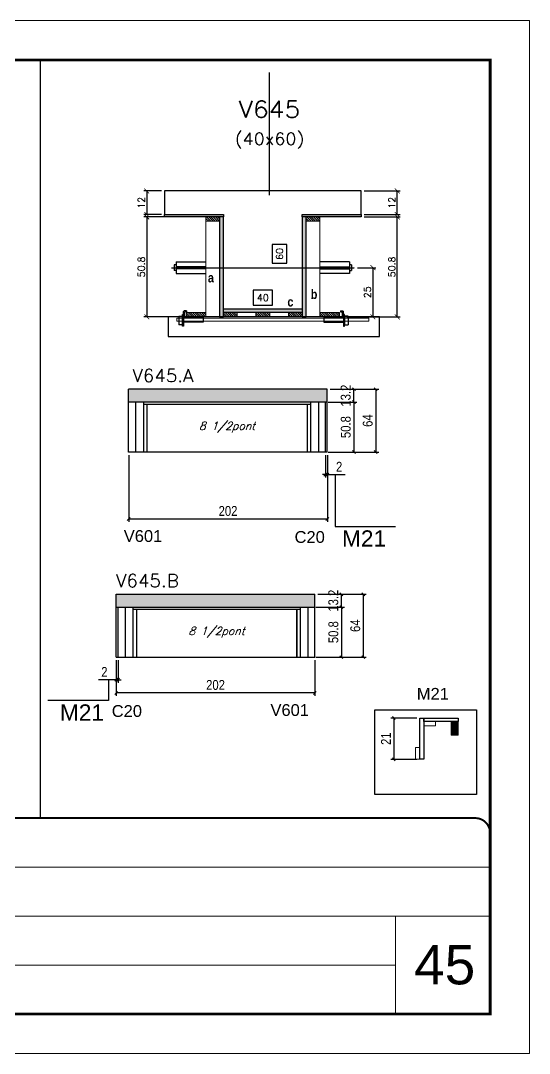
# Model space of a CAD drawing. Extents: x -20960 to -5926, y -2106 to 21915.
# Drawn here: x -11239 to -10722, y 8231 to 9281 of the extents above; entities that cross this region are included whole.
import ezdxf
from ezdxf.enums import TextEntityAlignment as Align

# ---------------------------------------------------------------- set-up
doc = ezdxf.new("R2010")
doc.units = 0
for name, pattern in [('CONTINUO', [0]), ('DASHED', [0.75, 0.5, -0.25]), ('HIDDEN', [0.375, 0.25, -0.125])]:
    doc.linetypes.add(name, pattern=pattern)
for name, color, linetype in [('5', 5, 'Continuous'), ('barrote', 251, 'Continuous'), ('COTA', 241, 'Continuous'), ('Cota Seção (2x)', 4, 'Continuous'), ('detalhes', 4, 'Continuous'), ('NOMENCLATURA', 7, 'Continuous'), ('Painéis', 200, 'Continuous'), ('presilha', 1, 'Continuous'), ('SARR_2.2x7', 40, 'Continuous'), ('SARR_3.5x7', 81, 'Continuous'), ('TENSOR', 3, 'Continuous'), ('texto', 7, 'Continuous'), ('Texto de Titulo', 7, 'Continuous'), ('Texto Qtd Sarr', 242, 'Continuous')]:
    doc.layers.add(name, color=color, linetype=linetype)
for name, color, linetype, lineweight in [('CARIMBO', 255, 'Continuous', 9), ('CONCRETO', 251, 'Continuous', 25), ('Folhas', 255, 'Continuous', 9), ('Hachura', 251, 'Continuous', 9), ('Madeira', 126, 'Continuous', 18), ('Sarr 2.2x7', 40, 'Continuous', 9), ('SARRAFO DE PRESSAO', 251, 'DASHED', 9), ('SCO-___-LAJ', 2, 'Continuous', 0), ('Texto Seção', 7, 'Continuous', 15)]:
    doc.layers.add(name, color=color, linetype=linetype, lineweight=lineweight)
doc.styles.add('ARIAL', font='arial.ttf')
doc.styles.add('COTA TECNICA', font='techl___.ttf', dxfattribs={"height": 10})
doc.styles.add('REGUA-120', font='ROMANS.shx', dxfattribs={"height": 15})
doc.styles.add('Romans', font='romans.shx')
doc.styles.get("Standard").update_dxf_attribs({"font": 'arial.ttf'})
doc.styles.add('TECNICA', font='techb___.ttf', dxfattribs={"height": 10})
doc.dimstyles.new('Cota Seção (2x)', dxfattribs={"dimtxt": 7, "dimasz": 5, "dimexe": 3, "dimexo": 3, "dimgap": 2, "dimtad": 3, "dimdec": 1, "dimlfac": 0.5, "dimzin": 12, "dimdsep": 46, "dimtxsty": 'Romans', "dimblk": 'ARCHTICK', "dimcen": 0, "dimclrd": 4, "dimclre": 4, "dimclrt": 1, "dimadec": 1, "dimazin": 3, "dimtfac": 1, "dimtdec": 1, "dimtmove": 0, "dimatfit": 3, "dimldrblk": 'OBLIQUE', "dimfxl": 1, "dimtolj": 1, "dimtzin": 12, "dimarcsym": 0})
doc.dimstyles.new('Cota Seção interna', dxfattribs={"dimtxt": 7, "dimasz": 6, "dimexe": 0.18, "dimexo": 2, "dimgap": -4, "dimtad": 3, "dimdec": 1, "dimlfac": 0.5, "dimzin": 12, "dimdsep": 46, "dimtxsty": 'Romans', "dimblk": 'ARCHTICK', "dimcen": 0.09, "dimse1": 1, "dimse2": 1, "dimsd1": 1, "dimsd2": 1, "dimclrd": 180, "dimclre": 5, "dimclrt": 1, "dimadec": 0, "dimazin": 3, "dimtfac": 1, "dimtdec": 1, "dimtofl": 0, "dimtmove": 0, "dimatfit": 3, "dimldrblk": 'ARCHTICK', "dimfxl": 1, "dimtolj": 1, "dimtzin": 0, "dimarcsym": 0})
doc.dimstyles.new('PAINEL', dxfattribs={"dimtxt": 10, "dimasz": 3, "dimexe": 3, "dimexo": 3, "dimgap": 3, "dimtad": 1, "dimdec": 1, "dimzin": 12, "dimdsep": 46, "dimtxsty": 'COTA TECNICA', "dimblk1": 'OBLIQUE', "dimblk2": 'OBLIQUE', "dimsah": 1, "dimcen": 0.9, "dimclrd": 4, "dimclre": 4, "dimclrt": 240, "dimadec": 1, "dimazin": 3, "dimtfac": 1, "dimtdec": 1, "dimtmove": 0, "dimatfit": 3, "dimfxl": 1, "dimtolj": 1, "dimtzin": 12, "dimarcsym": 0})

# ---------------------------------------------------------------- blocks, each defined once
blk = doc.blocks.new('9999999999')
at = {"color": 30, "linetype": 'CONTINUO'}
for p, q in [((98564.6, 34379.6), (99584, 34379.6)), ((98564.6, 34329.8), (99488, 34329.8)), ((99584, 34329.8), (99488, 34329.8)), ((99488, 34329.8), (99488, 34230.2)), ((98564.6, 34280), (99488, 34280))]:
    blk.add_line(p, q, dxfattribs=at)
at = {"color": 30, "linetype": 'CONTINUO', "const_width": 2}
blk.add_lwpolyline([(99584, 34230.2), (99584, 34414.4, 0.414214), (99569, 34429.4), (98229, 34429.4, 0.414214), (98214, 34414.4), (98214, 34245.2, 0.414214), (98229, 34230.2), (99584, 34230.2)], format="xyb", dxfattribs=at)
at = {"layer": 'Folhas'}
blk.add_lwpolyline([(98139, 34190.2), (99624, 34190.2), (99624, 35240.2), (98139, 35240.2)], close=True, dxfattribs=at)
at = {"layer": 'Folhas', "color": 30, "const_width": 3}
blk.add_lwpolyline([(98214, 34230.2), (99584, 34230.2), (99584, 35200.2), (98214, 35200.2)], close=True, dxfattribs=at)
blk = doc.blocks.new('_ArchTick')
at = {"color": 0, "linetype": 'ByBlock', "const_width": 0.15}
blk.add_lwpolyline([(-0.5, -0.5), (0.5, 0.5)], dxfattribs=at)
blk = doc.blocks.new('*D2095')
at = {"layer": 'COTA', "color": 4, "lineweight": -2, "transparency": 16777216}
for p, q in [((-10890, 9081.5), (-10853.3, 9081.5)), ((-10856.3, 8979.9), (-10856.3, 9081.5)), ((-10907.6, 8979.9), (-10853.3, 8979.9))]:
    blk.add_line(p, q, dxfattribs=at)
at = {"layer": 'Defpoints', "color": 0, "transparency": 16777216}
for p in [(-10893, 9081.5), (-10856.3, 9081.5), (-10910.6, 8979.9)]:
    blk.add_point(p, dxfattribs=at)
at = {"layer": 'COTA', "color": 4, "lineweight": -2, "transparency": 16777216, "xscale": 5, "yscale": 5, "zscale": 5}
for p, rotation in [((-10856.3, 9081.5), 90), ((-10856.3, 8979.9), 270)]:
    blk.add_blockref('_ArchTick', p, dxfattribs=dict(at, rotation=rotation))
at = {"layer": 'COTA', "color": 1, "transparency": 16777216, "insert": (-10861.8, 9030.7), "char_height": 7, "attachment_point": 5, "rotation": 90, "style": 'Romans'}
blk.add_mtext('\\A1;50.8', dxfattribs=at)
blk = doc.blocks.new('_Oblique')
at = {"color": 0, "linetype": 'ByBlock', "lineweight": -2}
blk.add_line((-0.5, -0.5), (0.5, 0.5), dxfattribs=at)
blk = doc.blocks.new('*D2096')
at = {"layer": 'COTA', "color": 4, "lineweight": -2, "transparency": 16777216}
for p, q in [((-10890, 9107.9), (-10853.3, 9107.9)), ((-10856.3, 9083.9), (-10856.3, 9107.9)), ((-10890, 9083.9), (-10853.3, 9083.9))]:
    blk.add_line(p, q, dxfattribs=at)
at = {"layer": 'Defpoints', "color": 0, "transparency": 16777216}
for p in [(-10893, 9107.9), (-10856.3, 9107.9), (-10893, 9083.9)]:
    blk.add_point(p, dxfattribs=at)
at = {"layer": 'COTA', "color": 4, "lineweight": -2, "transparency": 16777216, "xscale": 5, "yscale": 5, "zscale": 5}
for p, rotation in [((-10856.3, 9107.9), 90), ((-10856.3, 9083.9), 270)]:
    blk.add_blockref('_ArchTick', p, dxfattribs=dict(at, rotation=rotation))
at = {"layer": 'COTA', "color": 1, "transparency": 16777216, "insert": (-10861.8, 9095.9), "char_height": 7, "attachment_point": 5, "rotation": 90, "style": 'Romans'}
blk.add_mtext('\\A1;12', dxfattribs=at)
blk = doc.blocks.new('*D2097')
at = {"layer": 'Cota Seção (2x)', "color": 180, "lineweight": -2, "transparency": 16777216}
for p, q in [((-10968.5, 9053.4), (-10983.5, 9053.4)), ((-10983.5, 9053.4), (-10983.5, 9034.4)), ((-10968.5, 9034.4), (-10968.5, 9053.4)), ((-10983.5, 9034.4), (-10968.5, 9034.4))]:
    blk.add_line(p, q, dxfattribs=at)
at = {"layer": 'Defpoints', "color": 0, "transparency": 16777216}
for p in [(-10964.5, 9107.9), (-10953, 9107.9), (-10953, 8987.9)]:
    blk.add_point(p, dxfattribs=at)
at = {"layer": 'Cota Seção (2x)', "color": 1, "transparency": 16777216, "insert": (-10976, 9043.9), "char_height": 7, "attachment_point": 5, "rotation": 90, "style": 'Romans'}
blk.add_mtext('\\A1;60', dxfattribs=at)
blk = doc.blocks.new('PRESILHA METÁLICA 1')
at = {"layer": 'presilha'}
for p, q in [((7.5, 10.6), (7.5, 19.9)), ((12, 21), (8.6, 21)), ((9, 11.6), (9, 18.9)), ((12, 19.5), (9.6, 19.5)), ((12, 21), (12, 19.5)), ((0, 13), (6, 13)), ((0, 13), (0, 0)), ((6, 0), (0, 0)), ((6, 15.5), (7.5, 15.5)), ((6, -2.5), (6, 15.5)), ((6, 13), (6, 0)), ((7.5, 15.5), (7.5, -2.5)), ((37.5, 4.1), (7.5, 4.1)), ((37.5, 11), (9.6, 11)), ((37.5, 11), (37.5, 4.1)), ((7.5, -2.5), (6, -2.5))]:
    blk.add_line(p, q, dxfattribs=at)
for centre, radius, start, end in [((8.6, 19.9), 1.14, 90, 180), ((9.6, 18.9), 0.57, 90, 180), ((9.6, 11.6), 0.57, 180, 270)]:
    blk.add_arc(centre, radius, start, end, dxfattribs=at)
blk = doc.blocks.new('*D2098')
at = {"layer": 'Cota Seção (2x)', "color": 180, "lineweight": -2, "transparency": 16777216}
for p, q in [((-10983.3, 9006.9), (-11002.7, 9006.9)), ((-11002.7, 9006.9), (-11002.7, 8991.9)), ((-10983.3, 8991.9), (-10983.3, 9006.9)), ((-11002.7, 8991.9), (-10983.3, 8991.9))]:
    blk.add_line(p, q, dxfattribs=at)
at = {"layer": 'Defpoints', "color": 0, "transparency": 16777216}
for p in [(-11033, 8979.9), (-10953, 8987.9), (-10953, 8979.9)]:
    blk.add_point(p, dxfattribs=at)
at = {"layer": 'Cota Seção (2x)', "color": 1, "transparency": 16777216, "insert": (-10993, 8999.4), "char_height": 7, "attachment_point": 5, "style": 'Romans'}
blk.add_mtext('\\A1;40', dxfattribs=at)
blk = doc.blocks.new('*D2099')
at = {"layer": 'COTA', "color": 4, "lineweight": -2, "transparency": 16777216}
for p, q in [((-11054, 9081.5), (-11114, 9081.5)), ((-11111, 9081.5), (-11111, 8979.9)), ((-11054, 8979.9), (-11114, 8979.9))]:
    blk.add_line(p, q, dxfattribs=at)
at = {"layer": 'Defpoints', "color": 0, "transparency": 16777216}
for p in [(-11051, 9081.5), (-11111, 8979.9), (-11051, 8979.9)]:
    blk.add_point(p, dxfattribs=at)
at = {"layer": 'COTA', "color": 4, "lineweight": -2, "transparency": 16777216, "xscale": 5, "yscale": 5, "zscale": 5}
for p, rotation in [((-11111, 9081.5), 90), ((-11111, 8979.9), 270)]:
    blk.add_blockref('_ArchTick', p, dxfattribs=dict(at, rotation=rotation))
at = {"layer": 'COTA', "color": 1, "transparency": 16777216, "insert": (-11116.5, 9030.7), "char_height": 7, "attachment_point": 5, "rotation": 90, "style": 'Romans'}
blk.add_mtext('\\A1;50.8', dxfattribs=at)
blk = doc.blocks.new('*D2100')
at = {"layer": 'COTA', "color": 4, "lineweight": -2, "transparency": 16777216}
for p, q in [((-10896.7, 9029.9), (-10878.1, 9029.9)), ((-10881.1, 9029.9), (-10881.1, 8979.9)), ((-10896.7, 8979.9), (-10878.1, 8979.9))]:
    blk.add_line(p, q, dxfattribs=at)
at = {"layer": 'Defpoints', "color": 0, "transparency": 16777216}
for p in [(-10899.7, 9029.9), (-10899.7, 8979.9), (-10881.1, 8979.9)]:
    blk.add_point(p, dxfattribs=at)
at = {"layer": 'COTA', "color": 4, "lineweight": -2, "transparency": 16777216, "xscale": 5, "yscale": 5, "zscale": 5}
for p, rotation in [((-10881.1, 9029.9), 90), ((-10881.1, 8979.9), 270)]:
    blk.add_blockref('_ArchTick', p, dxfattribs=dict(at, rotation=rotation))
at = {"layer": 'COTA', "color": 1, "transparency": 16777216, "insert": (-10886.6, 9004.9), "char_height": 7, "attachment_point": 5, "rotation": 90, "style": 'Romans'}
blk.add_mtext('\\A1;25', dxfattribs=at)
blk = doc.blocks.new('titulo1')
at = {"layer": 'Defpoints', "color": 252, "linetype": 'HIDDEN', "ltscale": 2}
blk.add_line((0, 0), (0, 125), dxfattribs=at)
at = {"layer": 'Defpoints', "style": 'Romans', "oblique": 15}
blk.add_attdef('FOLHA', text='', height=10, dxfattribs=at).set_placement((0, 15.6), align=Align.MIDDLE_CENTER)
at = {"layer": 'Texto Qtd Sarr', "color": 3, "style": 'Romans', "oblique": 15}
for tag, height, p in [('TITULO', 17, (0, 71.4)), ('SEÇÃO', 12, (0, 41.5))]:
    blk.add_attdef(tag, text='', height=height, dxfattribs=at).set_placement(p, align=Align.MIDDLE_CENTER)
blk = doc.blocks.new('*D2101')
at = {"layer": 'COTA', "color": 4, "lineweight": -2, "transparency": 16777216}
for p, q in [((-11096, 9107.9), (-11114, 9107.9)), ((-11111, 9107.9), (-11111, 9083.9)), ((-11096, 9083.9), (-11114, 9083.9))]:
    blk.add_line(p, q, dxfattribs=at)
at = {"layer": 'Defpoints', "color": 0, "transparency": 16777216}
for p in [(-11093, 9107.9), (-11111, 9083.9), (-11093, 9083.9)]:
    blk.add_point(p, dxfattribs=at)
at = {"layer": 'COTA', "color": 4, "lineweight": -2, "transparency": 16777216, "xscale": 5, "yscale": 5, "zscale": 5}
for p, rotation in [((-11111, 9107.9), 90), ((-11111, 9083.9), 270)]:
    blk.add_blockref('_ArchTick', p, dxfattribs=dict(at, rotation=rotation))
at = {"layer": 'COTA', "color": 1, "transparency": 16777216, "insert": (-11116.5, 9095.9), "char_height": 7, "attachment_point": 5, "rotation": 90, "style": 'Romans'}
blk.add_mtext('\\A1;12', dxfattribs=at)
blk = doc.blocks.new('*D2103')
at = {"layer": 'COTA', "color": 4, "lineweight": -2, "ltscale": 25, "transparency": 16777216}
for p, q in [((-11129.4, 8839.4), (-11129.4, 8771.4)), ((-10927.4, 8839.4), (-10927.4, 8771.4)), ((-11129.4, 8774.4), (-10927.4, 8774.4))]:
    blk.add_line(p, q, dxfattribs=at)
at = {"layer": 'Defpoints', "color": 0, "ltscale": 25, "transparency": 16777216}
for p in [(-11129.4, 8842.4), (-10927.4, 8842.4), (-10927.4, 8774.4)]:
    blk.add_point(p, dxfattribs=at)
at = {"layer": 'COTA', "color": 4, "lineweight": -2, "ltscale": 25, "transparency": 16777216, "xscale": 3, "yscale": 3, "zscale": 3, "rotation": 180}
blk.add_blockref('_Oblique', (-11129.4, 8774.4), dxfattribs=at)
at = {"layer": 'COTA', "color": 4, "lineweight": -2, "ltscale": 25, "transparency": 16777216, "xscale": 3, "yscale": 3, "zscale": 3}
blk.add_blockref('_Oblique', (-10927.4, 8774.4), dxfattribs=at)
at = {"layer": 'COTA', "color": 240, "ltscale": 25, "transparency": 16777216, "insert": (-11028.4, 8782.5), "char_height": 10, "attachment_point": 5, "style": 'COTA TECNICA'}
blk.add_mtext('\\A1;202', dxfattribs=at)
blk = doc.blocks.new('*D2104')
at = {"layer": 'COTA', "color": 4, "lineweight": -2, "ltscale": 25, "transparency": 16777216}
for p, q in [((-10926.4, 8893.2), (-10897.4, 8893.2)), ((-10900.4, 8893.2), (-10900.4, 8842.4)), ((-10926.4, 8842.4), (-10897.4, 8842.4))]:
    blk.add_line(p, q, dxfattribs=at)
at = {"layer": 'Defpoints', "color": 0, "ltscale": 25, "transparency": 16777216}
for p in [(-10929.4, 8893.2), (-10929.4, 8842.4), (-10900.4, 8842.4)]:
    blk.add_point(p, dxfattribs=at)
at = {"layer": 'COTA', "color": 4, "lineweight": -2, "ltscale": 25, "transparency": 16777216, "xscale": 3, "yscale": 3, "zscale": 3}
for p, rotation in [((-10900.4, 8893.2), 90), ((-10900.4, 8842.4), 270)]:
    blk.add_blockref('_Oblique', p, dxfattribs=dict(at, rotation=rotation))
at = {"layer": 'COTA', "color": 240, "ltscale": 25, "transparency": 16777216, "insert": (-10908.6, 8867.8), "char_height": 10, "attachment_point": 5, "rotation": 90, "style": 'COTA TECNICA'}
blk.add_mtext('\\A1;50.8', dxfattribs=at)
blk = doc.blocks.new('*D2105')
at = {"layer": 'COTA', "color": 4, "lineweight": -2, "ltscale": 25, "transparency": 16777216}
for p, q in [((-10924.4, 8906.4), (-10897.4, 8906.4)), ((-10900.4, 8893.2), (-10900.4, 8906.4)), ((-10924.4, 8893.2), (-10897.4, 8893.2))]:
    blk.add_line(p, q, dxfattribs=at)
at = {"layer": 'Defpoints', "color": 0, "ltscale": 25, "transparency": 16777216}
for p in [(-10927.4, 8906.4), (-10900.4, 8906.4), (-10927.4, 8893.2)]:
    blk.add_point(p, dxfattribs=at)
at = {"layer": 'COTA', "color": 4, "lineweight": -2, "ltscale": 25, "transparency": 16777216, "xscale": 3, "yscale": 3, "zscale": 3}
for p, rotation in [((-10900.4, 8906.4), 90), ((-10900.4, 8893.2), 270)]:
    blk.add_blockref('_Oblique', p, dxfattribs=dict(at, rotation=rotation))
at = {"layer": 'COTA', "color": 240, "ltscale": 25, "transparency": 16777216, "insert": (-10908.7, 8899.8), "char_height": 10, "attachment_point": 5, "rotation": 90, "style": 'COTA TECNICA'}
blk.add_mtext('\\A1;13.2', dxfattribs=at)
blk = doc.blocks.new('*D2106')
at = {"layer": 'COTA', "color": 4, "lineweight": -2, "transparency": 16777216}
for p, q in [((-10929.4, 8839.4), (-10929.4, 8816.5)), ((-10927.4, 8839.4), (-10927.4, 8816.5)), ((-10929.4, 8819.5), (-10932.4, 8819.5)), ((-10929.4, 8819.5), (-10927.4, 8819.5)), ((-10927.4, 8819.5), (-10909.3, 8819.5))]:
    blk.add_line(p, q, dxfattribs=at)
at = {"layer": 'Defpoints', "color": 0, "transparency": 16777216}
for p in [(-10929.4, 8842.4), (-10927.4, 8842.4), (-10927.4, 8819.5)]:
    blk.add_point(p, dxfattribs=at)
at = {"layer": 'COTA', "color": 4, "lineweight": -2, "transparency": 16777216, "xscale": 3, "yscale": 3, "zscale": 3}
blk.add_blockref('_Oblique', (-10929.4, 8819.5), dxfattribs=at)
at = {"layer": 'COTA', "color": 4, "lineweight": -2, "transparency": 16777216, "xscale": 3, "yscale": 3, "zscale": 3, "rotation": 180}
blk.add_blockref('_Oblique', (-10927.4, 8819.5), dxfattribs=at)
at = {"layer": 'COTA', "color": 240, "transparency": 16777216, "insert": (-10915.4, 8827.5), "char_height": 10, "attachment_point": 5, "style": 'COTA TECNICA'}
blk.add_mtext('\\A1;2', dxfattribs=at)
blk = doc.blocks.new('*D2102')
at = {"layer": 'COTA', "color": 4, "lineweight": -2, "ltscale": 25, "transparency": 16777216}
for p, q in [((-10924.4, 8906.4), (-10875.2, 8906.4)), ((-10878.2, 8906.4), (-10878.2, 8842.4)), ((-10924.4, 8842.4), (-10875.2, 8842.4))]:
    blk.add_line(p, q, dxfattribs=at)
at = {"layer": 'Defpoints', "color": 0, "ltscale": 25, "transparency": 16777216}
for p in [(-10927.4, 8906.4), (-10927.4, 8842.4), (-10878.2, 8842.4)]:
    blk.add_point(p, dxfattribs=at)
at = {"layer": 'COTA', "color": 4, "lineweight": -2, "ltscale": 25, "transparency": 16777216, "xscale": 3, "yscale": 3, "zscale": 3}
for p, rotation in [((-10878.2, 8906.4), 90), ((-10878.2, 8842.4), 270)]:
    blk.add_blockref('_Oblique', p, dxfattribs=dict(at, rotation=rotation))
at = {"layer": 'COTA', "color": 240, "ltscale": 25, "transparency": 16777216, "insert": (-10886.3, 8874.4), "char_height": 10, "attachment_point": 5, "rotation": 90, "style": 'COTA TECNICA'}
blk.add_mtext('\\A1;64', dxfattribs=at)
blk = doc.blocks.new('*D2112')
at = {"layer": 'Defpoints', "color": 0, "linetype": 'ByBlock', "transparency": 16777216}
for p in [(-10833.3, 8572), (-10859.8, 8530), (-10833.3, 8530)]:
    blk.add_point(p, dxfattribs=at)
at = {"layer": 'Sarr 2.2x7', "color": 4, "linetype": 'ByBlock', "lineweight": -2, "transparency": 16777216}
for p, q in [((-10836.3, 8572), (-10862.8, 8572)), ((-10859.8, 8572), (-10859.8, 8530)), ((-10836.3, 8530), (-10862.8, 8530))]:
    blk.add_line(p, q, dxfattribs=at)
at = {"layer": 'Sarr 2.2x7', "color": 4, "linetype": 'ByBlock', "lineweight": -2, "transparency": 16777216, "xscale": 3, "yscale": 3, "zscale": 3}
for p, rotation in [((-10859.8, 8572), 90), ((-10859.8, 8530), 270)]:
    blk.add_blockref('_Oblique', p, dxfattribs=dict(at, rotation=rotation))
at = {"layer": 'Sarr 2.2x7', "color": 240, "linetype": 'ByBlock', "transparency": 16777216, "insert": (-10867.8, 8551), "char_height": 10, "attachment_point": 5, "rotation": 90, "style": 'COTA TECNICA'}
blk.add_mtext('\\A1;21', dxfattribs=at)
blk = doc.blocks.new('*D2107')
at = {"layer": 'COTA', "color": 4, "lineweight": -2, "ltscale": 25, "transparency": 16777216}
for p, q in [((-11142.1, 8630.9), (-11142.1, 8594.5)), ((-10940.1, 8630.9), (-10940.1, 8594.5)), ((-10940.1, 8597.5), (-11142.1, 8597.5))]:
    blk.add_line(p, q, dxfattribs=at)
at = {"layer": 'Defpoints', "color": 0, "ltscale": 25, "transparency": 16777216}
for p in [(-11142.1, 8633.9), (-10940.1, 8633.9), (-11142.1, 8597.5)]:
    blk.add_point(p, dxfattribs=at)
at = {"layer": 'COTA', "color": 4, "lineweight": -2, "ltscale": 25, "transparency": 16777216, "xscale": 3, "yscale": 3, "zscale": 3, "rotation": 180}
blk.add_blockref('_Oblique', (-11142.1, 8597.5), dxfattribs=at)
at = {"layer": 'COTA', "color": 4, "lineweight": -2, "ltscale": 25, "transparency": 16777216, "xscale": 3, "yscale": 3, "zscale": 3}
blk.add_blockref('_Oblique', (-10940.1, 8597.5), dxfattribs=at)
at = {"layer": 'COTA', "color": 240, "ltscale": 25, "transparency": 16777216, "insert": (-11041.1, 8605.6), "char_height": 10, "attachment_point": 5, "style": 'COTA TECNICA'}
blk.add_mtext('\\A1;202', dxfattribs=at)
blk = doc.blocks.new('*D2108')
at = {"layer": 'COTA', "color": 4, "lineweight": -2, "ltscale": 25, "transparency": 16777216}
for p, q in [((-10939.1, 8684.7), (-10910.1, 8684.7)), ((-10913.1, 8684.7), (-10913.1, 8633.9)), ((-10939.1, 8633.9), (-10910.1, 8633.9))]:
    blk.add_line(p, q, dxfattribs=at)
at = {"layer": 'Defpoints', "color": 0, "ltscale": 25, "transparency": 16777216}
for p in [(-10942.1, 8684.7), (-10942.1, 8633.9), (-10913.1, 8633.9)]:
    blk.add_point(p, dxfattribs=at)
at = {"layer": 'COTA', "color": 4, "lineweight": -2, "ltscale": 25, "transparency": 16777216, "xscale": 3, "yscale": 3, "zscale": 3}
for p, rotation in [((-10913.1, 8684.7), 90), ((-10913.1, 8633.9), 270)]:
    blk.add_blockref('_Oblique', p, dxfattribs=dict(at, rotation=rotation))
at = {"layer": 'COTA', "color": 240, "ltscale": 25, "transparency": 16777216, "insert": (-10921.2, 8659.3), "char_height": 10, "attachment_point": 5, "rotation": 90, "style": 'COTA TECNICA'}
blk.add_mtext('\\A1;50.8', dxfattribs=at)
blk = doc.blocks.new('*D2109')
at = {"layer": 'COTA', "color": 4, "lineweight": -2, "ltscale": 25, "transparency": 16777216}
for p, q in [((-10937.1, 8697.9), (-10910.1, 8697.9)), ((-10913.1, 8684.7), (-10913.1, 8697.9)), ((-10937.1, 8684.7), (-10910.1, 8684.7))]:
    blk.add_line(p, q, dxfattribs=at)
at = {"layer": 'Defpoints', "color": 0, "ltscale": 25, "transparency": 16777216}
for p in [(-10940.1, 8697.9), (-10913.1, 8697.9), (-10940.1, 8684.7)]:
    blk.add_point(p, dxfattribs=at)
at = {"layer": 'COTA', "color": 4, "lineweight": -2, "ltscale": 25, "transparency": 16777216, "xscale": 3, "yscale": 3, "zscale": 3}
for p, rotation in [((-10913.1, 8697.9), 90), ((-10913.1, 8684.7), 270)]:
    blk.add_blockref('_Oblique', p, dxfattribs=dict(at, rotation=rotation))
at = {"layer": 'COTA', "color": 240, "ltscale": 25, "transparency": 16777216, "insert": (-10921.3, 8691.3), "char_height": 10, "attachment_point": 5, "rotation": 90, "style": 'COTA TECNICA'}
blk.add_mtext('\\A1;13.2', dxfattribs=at)
blk = doc.blocks.new('*D2111')
at = {"layer": 'COTA', "color": 4, "lineweight": -2, "transparency": 16777216}
for p, q in [((-11142.1, 8630.9), (-11142.1, 8607.9)), ((-11140.1, 8630.9), (-11140.1, 8607.9)), ((-11142.1, 8610.9), (-11160.2, 8610.9)), ((-11140.1, 8610.9), (-11142.1, 8610.9)), ((-11140.1, 8610.9), (-11137.1, 8610.9))]:
    blk.add_line(p, q, dxfattribs=at)
at = {"layer": 'Defpoints', "color": 0, "transparency": 16777216}
for p in [(-11142.1, 8633.9), (-11140.1, 8633.9), (-11142.1, 8610.9)]:
    blk.add_point(p, dxfattribs=at)
at = {"layer": 'COTA', "color": 4, "lineweight": -2, "transparency": 16777216, "xscale": 3, "yscale": 3, "zscale": 3}
blk.add_blockref('_Oblique', (-11142.1, 8610.9), dxfattribs=at)
at = {"layer": 'COTA', "color": 4, "lineweight": -2, "transparency": 16777216, "xscale": 3, "yscale": 3, "zscale": 3, "rotation": 180}
blk.add_blockref('_Oblique', (-11140.1, 8610.9), dxfattribs=at)
at = {"layer": 'COTA', "color": 240, "transparency": 16777216, "insert": (-11154.1, 8618.9), "char_height": 10, "attachment_point": 5, "style": 'COTA TECNICA'}
blk.add_mtext('\\A1;2', dxfattribs=at)
blk = doc.blocks.new('*D2110')
at = {"layer": 'COTA', "color": 4, "lineweight": -2, "ltscale": 25, "transparency": 16777216}
for p, q in [((-10937.1, 8697.9), (-10887.9, 8697.9)), ((-10890.9, 8697.9), (-10890.9, 8633.9)), ((-10937.1, 8633.9), (-10887.9, 8633.9))]:
    blk.add_line(p, q, dxfattribs=at)
at = {"layer": 'Defpoints', "color": 0, "ltscale": 25, "transparency": 16777216}
for p in [(-10940.1, 8697.9), (-10940.1, 8633.9), (-10890.9, 8633.9)]:
    blk.add_point(p, dxfattribs=at)
at = {"layer": 'COTA', "color": 4, "lineweight": -2, "ltscale": 25, "transparency": 16777216, "xscale": 3, "yscale": 3, "zscale": 3}
for p, rotation in [((-10890.9, 8697.9), 90), ((-10890.9, 8633.9), 270)]:
    blk.add_blockref('_Oblique', p, dxfattribs=dict(at, rotation=rotation))
at = {"layer": 'COTA', "color": 240, "ltscale": 25, "transparency": 16777216, "insert": (-10899, 8665.9), "char_height": 10, "attachment_point": 5, "rotation": 90, "style": 'COTA TECNICA'}
blk.add_mtext('\\A1;64', dxfattribs=at)

msp = doc.modelspace()

# ---------------------------------------------------------------- hatches: boundary and pattern name
at = {"layer": 'COTA', "linetype": 'ByBlock'}
h = msp.add_hatch(dxfattribs=at)
h.set_pattern_fill('AR-CONC', color=256, scale=0.03)
h.set_pattern_definition([(50, (-2573.5535, -5965.6883), (5.4655401, -0.4781726), [0.5715, -6.2865]), (355, (-2573.5535, -5965.6883), (-1.0573026, 5.7317054), [0.4572, -5.0292175]), (100.451445, (-2573.098, -5965.728), (4.4082374, 5.2535326), [0.4857003, -5.3427073]), (46.1842, (-2573.5535, -5964.164), (8.1323712, -1.2612698), [0.85725, -9.42975]), (96.63556, (-2572.876, -5964.2694), (7.122124, 7.4227837), [0.7285507, -8.0140682]), (351.18415, (-2573.5535, -5964.164), (7.122124, 7.4227837), [0.685799, -7.543792]), (21, (-2572.7915, -5964.5453), (4.5484317, -3.067956), [0.5715, -6.2865]), (326, (-2572.7915, -5964.5453), (1.8540609, 5.525639), [0.4572, -5.0292]), (71.451445, (-2572.4125, -5964.801), (6.4024926, 2.457683), [0.4857003, -5.3426981]), (37.5, (-2573.5535, -5965.6883), (0.0926581, 2.53665117), [0, -4.96824, 0, -5.1054, 0, -5.04825]), (7.5, (-2573.5535, -5965.6883), (2.00458988, 3.00541724), [0, -2.91084, 0, -4.85394, 0, -1.92405]), (327.5, (-2575.2528, -5965.6883), (4.06771786, -0.17186232), [0, -1.905, 0, -5.9436, 0, -7.8867]), (317.5, (-2576.0148, -5965.6883), (4.44387544, 0.7627947), [0, -2.4765, 0, -3.94716, 0, -5.6007])])
h.paths.add_polyline_path([(-11129.43, 8906.37), (-11129.43, 8893.17), (-10927.43, 8893.17), (-10927.43, 8906.37)])
h = msp.add_hatch(dxfattribs=at)
h.set_pattern_fill('AR-CONC', color=256, scale=0.03)
h.set_pattern_definition([(50, (-3021.7658, -6174.2112), (5.4655401, -0.4781726), [0.5715, -6.2865]), (355, (-3021.766, -6174.211), (-1.0573026, 5.7317054), [0.4572, -5.0292175]), (100.451445, (-3021.3103, -6174.251), (4.4082374, 5.2535326), [0.4857003, -5.3427073]), (46.1842, (-3021.766, -6172.687), (8.1323712, -1.2612698), [0.85725, -9.42975]), (96.63556, (-3021.088, -6172.792), (7.122124, 7.4227837), [0.7285507, -8.0140682]), (351.18415, (-3021.766, -6172.687), (7.122124, 7.4227837), [0.685799, -7.543792]), (21, (-3021.0038, -6173.0682), (4.5484317, -3.067956), [0.5715, -6.2865]), (326, (-3021.004, -6173.068), (1.8540609, 5.525639), [0.4572, -5.0292]), (71.451445, (-3020.6247, -6173.324), (6.4024926, 2.457683), [0.4857003, -5.3426981]), (37.5, (-3021.7658, -6174.2112), (0.0926581, 2.53665117), [0, -4.96824, 0, -5.1054, 0, -5.04825]), (7.5, (-3021.7658, -6174.2112), (2.00458988, 3.00541724), [0, -2.91084, 0, -4.85394, 0, -1.92405]), (327.5, (-3023.465, -6174.2112), (4.06771786, -0.17186232), [0, -1.905, 0, -5.9436, 0, -7.8867]), (317.5, (-3024.227, -6174.2112), (4.44387544, 0.7627947), [0, -2.4765, 0, -3.94716, 0, -5.6007])])
h.paths.add_polyline_path([(-11142.08, 8697.85), (-11142.08, 8684.65), (-10940.08, 8684.65), (-10940.08, 8697.85)])
at = {"layer": 'Hachura'}
h = msp.add_hatch(color=256, dxfattribs=at)
h.dxf.hatch_style = 1
h.paths.add_polyline_path([(-11092.99, 9081.5), (-11092.99, 9083.9), (-11032.99, 9083.9), (-11032.99, 9081.5)])
h = msp.add_hatch(color=256, dxfattribs=at)
h.dxf.hatch_style = 1
h.paths.add_polyline_path([(-10952.99, 9081.5), (-10952.99, 9083.9), (-10892.99, 9083.9), (-10892.99, 9081.5)])
h = msp.add_hatch(dxfattribs=at)
h.set_pattern_fill('ANSI31', color=256, scale=0.5, angle=270, style=0)
h.set_pattern_definition([(315, (11854.832, 773.8556), (1.12253202, 1.12253202), [])])
h.paths.add_polyline_path([(-11050.99, 9077.1), (-11050.99, 9081.5), (-11036.99, 9081.5), (-11036.99, 9077.1)])
h = msp.add_hatch(color=256, dxfattribs=at)
h.dxf.hatch_style = 1
h.paths.add_polyline_path([(-11032.99, 9081.5), (-11036.99, 9081.5), (-11036.99, 8979.9), (-11032.99, 8979.9)])
h = msp.add_hatch(color=256, dxfattribs=at)
h.dxf.hatch_style = 1
h.paths.add_polyline_path([(-10948.99, 9081.5), (-10952.99, 9081.5), (-10952.99, 8979.9), (-10948.99, 8979.9)])
h = msp.add_hatch(dxfattribs=at)
h.set_pattern_fill('ANSI31', color=256, scale=0.5, angle=270, style=0)
h.set_pattern_definition([(315, (11956.832, 773.8556), (1.12253202, 1.12253202), [])])
h.paths.add_polyline_path([(-10948.99, 9077.1), (-10948.99, 9081.5), (-10934.99, 9081.5), (-10934.99, 9077.1)])
h = msp.add_hatch(dxfattribs=at)
h.set_pattern_fill('ANSI31', color=256, scale=0.5, angle=270, style=0)
h.set_pattern_definition([(315, (11820.832, 750.2556), (1.12253202, 1.12253202), [])])
h.paths.add_polyline_path([(-11050.99, 8979.9), (-11050.99, 8984.3), (-11070.99, 8984.3), (-11070.99, 8979.9)])
h = msp.add_hatch(color=256, dxfattribs=at)
h.dxf.hatch_style = 1
h.paths.add_polyline_path([(-11032.99, 8984.3), (-11032.99, 8987.9), (-10952.99, 8987.9), (-10952.99, 8984.3)])
h = msp.add_hatch(dxfattribs=at)
h.set_pattern_fill('ANSI31', color=256, scale=0.5, angle=270, style=0)
h.set_pattern_definition([(315, (11923.634, 750.2556), (1.12253202, 1.12253202), [])])
h.paths.add_polyline_path([(-11032.99, 8979.9), (-11032.99, 8984.3), (-11018.99, 8984.3), (-11018.99, 8979.9)])
h = msp.add_hatch(dxfattribs=at)
h.set_pattern_fill('ANSI31', color=256, scale=0.5, angle=270, style=0)
h.set_pattern_definition([(315, (11956.633, 750.2556), (1.12253202, 1.12253202), [])])
h.paths.add_polyline_path([(-10999.99, 8979.9), (-10999.99, 8984.3), (-10985.99, 8984.3), (-10985.99, 8979.9)])
h = msp.add_hatch(dxfattribs=at)
h.set_pattern_fill('ANSI31', color=256, scale=0.5, angle=270, style=0)
h.set_pattern_definition([(315, (11965.632, 750.2556), (1.12253202, 1.12253202), [])])
h.paths.add_polyline_path([(-10952.99, 8979.9), (-10952.99, 8984.3), (-10966.99, 8984.3), (-10966.99, 8979.9)])
h = msp.add_hatch(dxfattribs=at)
h.set_pattern_fill('ANSI31', color=256, scale=0.5, angle=270, style=0)
h.set_pattern_definition([(315, (11956.832, 750.2556), (1.12253202, 1.12253202), [])])
h.paths.add_polyline_path([(-10914.99, 8979.9), (-10914.99, 8984.3), (-10934.99, 8984.3), (-10934.99, 8979.9)])
at = {"layer": 'Madeira'}
h = msp.add_hatch(dxfattribs=at)
h.set_pattern_fill('ANSI31', color=256, scale=0.2, angle=270, style=0)
h.set_pattern_definition([(315, (5771.6626, -4779.7188), (0.449012806, 0.449012806), [])])
h.paths.add_polyline_path([(-10794.35, 8568.41), (-10801.35, 8568.41), (-10801.35, 8554.41), (-10794.35, 8554.41)])

# ---------------------------------------------------------------- linework, layer by layer
at = {"ltscale": 3}
for p, q in [((-11082.99, 9032.87), (-11082.99, 9026.87)), ((-11080.99, 9032.87), (-11082.99, 9032.87)), ((-11080.99, 9035.87), (-11080.99, 9023.87)), ((-11080.99, 9035.87), (-11050.99, 9035.87)), ((-11050.99, 9030.87), (-11080.99, 9030.87)), ((-10904.99, 9035.87), (-10934.99, 9035.87)), ((-10934.99, 9030.87), (-10904.99, 9030.87)), ((-10904.99, 9035.87), (-10904.99, 9023.87)), ((-10902.99, 9032.87), (-10904.99, 9032.87)), ((-10902.99, 9032.87), (-10902.99, 9026.87)), ((-11080.99, 9026.87), (-11082.99, 9026.87)), ((-11050.99, 9028.87), (-11080.99, 9028.87)), ((-11080.99, 9023.87), (-11050.99, 9023.87)), ((-10934.99, 9028.87), (-10904.99, 9028.87)), ((-10904.99, 9023.87), (-10934.99, 9023.87)), ((-10904.99, 9026.87), (-10902.99, 9026.87))]:
    msp.add_line(p, q, dxfattribs=at)
at = {"linetype": 'ByBlock'}
msp.add_lwpolyline([(-10879.27, 8580.17), (-10775.83, 8580.17), (-10775.83, 8494.24), (-10879.27, 8494.24)], close=True, dxfattribs=at)
at = {"layer": 'barrote'}
msp.add_lwpolyline([(-11089.35, 8959.9), (-10874.38, 8959.9), (-10874.38, 8979.9), (-11089.35, 8979.9)], close=True, dxfattribs=at)
at = {"layer": 'CONCRETO'}
msp.add_lwpolyline([(-10952.99, 9083.9), (-10892.99, 9083.9), (-10892.99, 9107.9), (-10952.99, 9107.9), (-10952.99, 9107.9), (-11092.99, 9107.9), (-11092.99, 9083.9)], dxfattribs=at)
at = {"layer": 'COTA', "linetype": 'ByBlock'}
for p, q in [((-11219.35, 9241.06), (-11219.35, 8470.31)), ((-10927.43, 8906.37), (-11129.43, 8906.37)), ((-11129.43, 8893.17), (-11129.43, 8906.37)), ((-10927.43, 8893.17), (-10927.43, 8906.37)), ((-11142.08, 8697.85), (-10940.08, 8697.85)), ((-11142.08, 8684.65), (-11142.08, 8697.85)), ((-10940.08, 8684.65), (-10940.08, 8697.85))]:
    msp.add_line(p, q, dxfattribs=at)
at = {"layer": 'Madeira'}
for points in [[(-11050.99, 9077.1), (-11050.99, 9081.5), (-11036.99, 9081.5), (-11036.99, 9077.1)], [(-11050.99, 9081.5), (-11036.99, 9081.5), (-11036.99, 8979.9), (-11050.99, 8979.9)], [(-10948.99, 9077.1), (-10948.99, 9081.5), (-10934.99, 9081.5), (-10934.99, 9077.1)], [(-10948.99, 9081.5), (-10934.99, 9081.5), (-10934.99, 8979.9), (-10948.99, 8979.9)], [(-11050.99, 8979.9), (-11050.99, 8984.3), (-11070.99, 8984.3), (-11070.99, 8979.9)], [(-11032.99, 8979.9), (-11032.99, 8984.3), (-11018.99, 8984.3), (-11018.99, 8979.9)], [(-10999.99, 8979.9), (-10999.99, 8984.3), (-10985.99, 8984.3), (-10985.99, 8979.9)], [(-10952.99, 8979.9), (-10952.99, 8984.3), (-10966.99, 8984.3), (-10966.99, 8979.9)], [(-10914.99, 8979.9), (-10914.99, 8984.3), (-10934.99, 8984.3), (-10934.99, 8979.9)], [(-10794.35, 8568.41), (-10801.35, 8568.41), (-10801.35, 8554.41), (-10794.35, 8554.41)]]:
    msp.add_lwpolyline(points, close=True, dxfattribs=at)
at = {"layer": 'NOMENCLATURA', "linetype": 'Continuous'}
for p, q in [((-10919.51, 8819.2), (-10919.51, 8766.8)), ((-10919.51, 8766.8), (-10858.02, 8766.8)), ((-11150, 8610.68), (-11150, 8589.86)), ((-11150, 8589.86), (-11211.5, 8589.86))]:
    msp.add_line(p, q, dxfattribs=at)
at = {"layer": 'Painéis'}
for p, q in [((-10927.43, 8893.17), (-11129.43, 8893.17)), ((-10927.43, 8842.37), (-11129.43, 8842.37)), ((-11142.08, 8684.65), (-10940.08, 8684.65)), ((-11142.08, 8633.85), (-10940.08, 8633.85))]:
    msp.add_line(p, q, dxfattribs=at)
at = {"layer": 'Painéis', "linetype": 'ByBlock'}
for p, q in [((-11129.43, 8842.37), (-11129.43, 8893.17)), ((-10927.43, 8842.37), (-10927.43, 8893.17)), ((-11142.08, 8633.85), (-11142.08, 8684.65)), ((-10940.08, 8633.85), (-10940.08, 8684.65))]:
    msp.add_line(p, q, dxfattribs=at)
at = {"layer": 'Painéis', "ltscale": 25}
for p, q in [((-10929.43, 8842.37), (-10929.43, 8893.17)), ((-11140.08, 8633.85), (-11140.08, 8684.65))]:
    msp.add_line(p, q, dxfattribs=at)
at = {"layer": 'Painéis'}
for points in [[(-11092.99, 9081.5), (-11092.99, 9083.9), (-11032.99, 9083.9), (-11032.99, 9081.5)], [(-10952.99, 9081.5), (-10952.99, 9083.9), (-10892.99, 9083.9), (-10892.99, 9081.5)], [(-11032.99, 9081.5), (-11036.99, 9081.5), (-11036.99, 8979.9), (-11032.99, 8979.9)], [(-10948.99, 9081.5), (-10952.99, 9081.5), (-10952.99, 8979.9), (-10948.99, 8979.9)], [(-11032.99, 8984.3), (-11032.99, 8987.9), (-10952.99, 8987.9), (-10952.99, 8984.3)], [(-10829.31, 8530.01), (-10833.31, 8530.01), (-10833.31, 8572.01), (-10829.31, 8572.01)]]:
    msp.add_lwpolyline(points, close=True, dxfattribs=at)
at = {"layer": 'Painéis', "linetype": 'ByBlock'}
msp.add_lwpolyline([(-10829.31, 8572.01), (-10794.37, 8572.01), (-10794.37, 8568.41), (-10829.31, 8568.41), (-10829.31, 8572.01)], dxfattribs=at)
at = {"layer": 'Sarr 2.2x7', "linetype": 'ByBlock'}
for points in [[(-10829.31, 8568.41), (-10817.31, 8568.41), (-10817.31, 8564.01), (-10829.31, 8564.01), (-10829.31, 8568.41)], [(-10837.71, 8530.01), (-10837.71, 8542.01), (-10833.31, 8542.01), (-10833.31, 8530.01), (-10837.71, 8530.01)]]:
    msp.add_lwpolyline(points, dxfattribs=at)
at = {"layer": 'SARR_2.2x7', "linetype": 'Continuous'}
for p, q in [((-11122.43, 8893.17), (-11122.43, 8842.37)), ((-11114.43, 8890.97), (-10944.43, 8890.97)), ((-10936.43, 8893.17), (-10936.43, 8842.37)), ((-11133.08, 8684.65), (-11133.08, 8633.85)), ((-10947.08, 8684.65), (-10947.08, 8633.85)), ((-10955.08, 8682.45), (-11125.08, 8682.45))]:
    msp.add_line(p, q, dxfattribs=at)
at = {"layer": 'SARR_3.5x7'}
for p, q in [((-11114.43, 8893.17), (-11114.43, 8842.37)), ((-11110.93, 8890.98), (-11110.93, 8842.37)), ((-11110.91, 8890.98), (-11110.91, 8842.37)), ((-10947.93, 8890.98), (-10947.93, 8842.37)), ((-10944.43, 8893.17), (-10944.43, 8842.37)), ((-11125.08, 8684.65), (-11125.08, 8633.85)), ((-10955.08, 8684.65), (-10955.08, 8633.85)), ((-11121.58, 8682.45), (-11121.58, 8633.85)), ((-10958.6, 8682.45), (-10958.6, 8633.85)), ((-10958.58, 8682.45), (-10958.58, 8633.85))]:
    msp.add_line(p, q, dxfattribs=at)
at = {"layer": 'SCO-___-LAJ', "color": 1}
msp.add_lwpolyline([(-11080.35, 8978.57), (-10885.05, 8978.57), (-10885.05, 8975.37), (-11080.35, 8975.37)], close=True, dxfattribs=at)
at = {"layer": 'TENSOR', "linetype": 'HIDDEN', "ltscale": 0.5}
msp.add_line((-11085.99, 9029.87), (-10899.68, 9029.87), dxfattribs=at)

# ---------------------------------------------------------------- block references
at = {"layer": 'presilha', "yscale": 0.6666666666666666, "zscale": 0.6666666666666666}
for p, xscale in [((-11078.57, 8971.93), 0.6666666666666666), ((-10906.12, 8971.93), -0.6666666666666666)]:
    msp.add_blockref('PRESILHA METÁLICA 1', p, dxfattribs=dict(at, xscale=xscale))
at = {"layer": 'SARRAFO DE PRESSAO', "color": 6, "linetype": 'ByBlock'}
msp.add_blockref('9999999999', (-110345.98, -25959.14), dxfattribs=at)
at = {"layer": 'Texto Seção'}
ref = msp.add_blockref('titulo1', (-10986.15, 9103.46), dxfattribs=at)
ref.add_attrib('TITULO', 'V645', dxfattribs={"layer": 'Texto de Titulo', "color": 7, "height": 17, "style": 'Romans', "width": 1.1}).set_placement((-10986.15, 9190.96), align=Align.MIDDLE_CENTER)
ref.add_attrib('SEÇÃO', '(40x60)', dxfattribs={"layer": 'Texto de Titulo', "color": 7, "height": 12, "style": 'Romans', "width": 1.1}).set_placement((-10986.15, 9160.96), align=Align.MIDDLE_CENTER)

# ---------------------------------------------------------------- texts
at = {"layer": '5', "linetype": 'Continuous'}
for s, rotation, p in [('V601', 0.00004, (-11134.39, 8751.06)), ('C20', 0.00004, (-10960.71, 8750.08)), ('C20', 359.99996, (-11146.62, 8573.14)), ('V601', 359.99996, (-10985.23, 8574.12))]:
    msp.add_text(s, height=12, rotation=rotation, dxfattribs=at).set_placement(p)
at = {"layer": '5', "color": 7, "linetype": 'Continuous'}
msp.add_text('M21', height=12, rotation=359.99996, dxfattribs=at).set_placement((-10836.43, 8590.61))
at = {"layer": 'CARIMBO', "style": 'ARIAL'}
msp.add_text('45', height=40, dxfattribs=at).set_placement((-10839.14, 8301.21))
at = {"layer": 'detalhes', "style": 'TECNICA'}
for s, p in [('a', (-11048.82, 9014.93)), ('b', (-10944.27, 8998.09)), ('c', (-10968.01, 8990.39))]:
    msp.add_text(s, height=9.6, dxfattribs=at).set_placement(p)
at = {"layer": 'NOMENCLATURA', "linetype": 'Continuous'}
for p in [(-10912.5, 8746.32), (-11199.33, 8569.38)]:
    msp.add_text('M21', height=16.5, dxfattribs=at).set_placement(p)
at = {"layer": 'texto', "color": 2, "char_height": 8, "attachment_point": 5, "style": 'Romans'}
for insert in [(-11029.43, 8867.77), (-11040.08, 8659.25)]:
    msp.add_mtext('{\\Q19;\\C256;8 1/2pont}', dxfattribs=dict(at, insert=insert))
at = {"layer": 'Texto Seção', "style": 'REGUA-120', "width": 1.05}
for s, p in [('V645.A', (-11125.58, 8913.69)), ('V645.B', (-11142.21, 8705.16))]:
    msp.add_text(s, height=13, dxfattribs=at).set_placement(p)

# ---------------------------------------------------------------- dimensions: what is measured, and where the dimension line sits
at = {"layer": 'COTA'}
for base, p1, p2, angle, dimstyle, picture, middle in [((-11110.96, 9083.9), (-11092.99, 9107.9), (-11092.99, 9083.9), 90, 'Cota Seção (2x)', '*D2101', (-11116.46, 9095.9)), ((-10856.27, 9107.9), (-10892.99, 9083.9), (-10892.99, 9107.9), 90, 'Cota Seção (2x)', '*D2096', (-10861.77, 9095.9)), ((-11110.96, 8979.9), (-11050.99, 9081.5), (-11050.99, 8979.9), 90, 'Cota Seção (2x)', '*D2099', (-11116.46, 9030.7)), ((-10856.27, 9081.5), (-10910.59, 8979.9), (-10892.99, 9081.5), 90, 'Cota Seção (2x)', '*D2095', (-10861.77, 9030.7)), ((-10881.13, 8979.9), (-10899.68, 9029.87), (-10899.68, 8979.9), 90, 'Cota Seção (2x)', '*D2100', (-10886.63, 9004.88)), ((-11142.08, 8610.95), (-11140.08, 8633.85), (-11142.08, 8633.85), 180, 'PAINEL', '*D2111', (-11154.13, 8618.95))]:
    dim = msp.add_linear_dim(base=base, p1=p1, p2=p2, angle=angle, dimstyle=dimstyle, dxfattribs=at)
    dim.commit()
    dim.dimension.update_dxf_attribs({"geometry": picture, "text_midpoint": middle})
at = {"layer": 'COTA', "ltscale": 25}
for base, p1, p2, picture, middle in [((-10900.44, 8906.37), (-10927.43, 8893.17), (-10927.43, 8906.37), '*D2105', (-10900.44, 8899.77)), ((-10913.09, 8697.85), (-10940.08, 8684.65), (-10940.08, 8697.85), '*D2109', (-10913.09, 8691.25))]:
    dim = msp.add_linear_dim(base=base, p1=p1, p2=p2, angle=90, dimstyle='PAINEL', dxfattribs=at)
    dim.commit()
    dim.dimension.update_dxf_attribs({"geometry": picture, "text_midpoint": middle, "dimtype": 160})
for base, p1, p2, angle, picture, middle in [((-10878.25, 8842.37), (-10927.43, 8906.37), (-10927.43, 8842.37), 90, '*D2102', (-10886.35, 8874.37)), ((-10900.44, 8842.37), (-10929.43, 8893.17), (-10929.43, 8842.37), 90, '*D2104', (-10908.58, 8867.77)), ((-10927.43, 8774.41), (-11129.43, 8842.37), (-10927.43, 8842.37), 180, '*D2103', (-11028.43, 8782.51)), ((-10890.89, 8633.85), (-10940.08, 8697.85), (-10940.08, 8633.85), 90, '*D2110', (-10898.99, 8665.85)), ((-10913.09, 8633.85), (-10942.08, 8684.65), (-10942.08, 8633.85), 90, '*D2108', (-10921.22, 8659.25))]:
    dim = msp.add_linear_dim(base=base, p1=p1, p2=p2, angle=angle, dimstyle='PAINEL', dxfattribs=at)
    dim.commit()
    dim.dimension.update_dxf_attribs({"geometry": picture, "text_midpoint": middle})
at = {"layer": 'COTA'}
dim = msp.add_linear_dim(base=(-10927.43, 8819.47), p1=(-10929.43, 8842.37), p2=(-10927.43, 8842.37), dimstyle='PAINEL', dxfattribs=at)
dim.commit()
dim.dimension.update_dxf_attribs({"geometry": '*D2106', "text_midpoint": (-10915.38, 8827.47)})
at = {"layer": 'COTA', "ltscale": 25}
dim = msp.add_linear_dim(base=(-11142.08, 8597.47), p1=(-10940.08, 8633.85), p2=(-11142.08, 8633.85), dimstyle='PAINEL', dxfattribs=at)
dim.commit()
dim.dimension.update_dxf_attribs({"geometry": '*D2107', "text_midpoint": (-11041.08, 8605.58)})
at = {"layer": 'Cota Seção (2x)'}
dim = msp.add_linear_dim(base=(-10964.49, 9107.9), p1=(-10952.99, 8987.9), p2=(-10952.99, 9107.9), angle=90, dimstyle='Cota Seção interna', dxfattribs=at)
dim.commit()
dim.dimension.update_dxf_attribs({"geometry": '*D2097', "text_midpoint": (-10964.49, 9043.9), "dimtype": 160})
dim = msp.add_linear_dim(base=(-10952.99, 8987.9), p1=(-11032.99, 8979.9), p2=(-10952.99, 8979.9), dimstyle='Cota Seção interna', dxfattribs=at)
dim.commit()
dim.dimension.update_dxf_attribs({"geometry": '*D2098', "text_midpoint": (-10992.99, 8999.4)})
at = {"layer": 'Sarr 2.2x7', "linetype": 'ByBlock'}
dim = msp.add_linear_dim(base=(-10859.76, 8530.01), p1=(-10833.31, 8572.01), p2=(-10833.31, 8530.01), angle=90, dimstyle='PAINEL', override={"dimlfac": 0.5}, dxfattribs=at)
dim.commit()
dim.dimension.update_dxf_attribs({"geometry": '*D2112', "text_midpoint": (-10867.81, 8551.01)})

doc.saveas('drawing.dxf')
